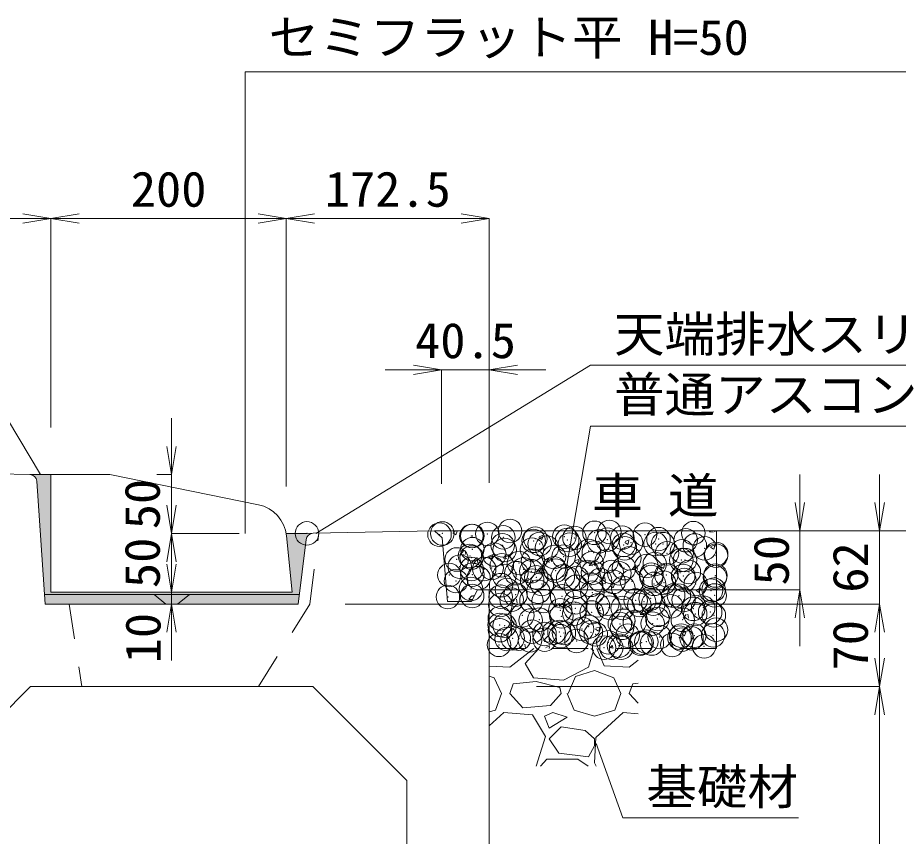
# Model space of a CAD drawing. Units: millimetres at full size. Extents: x 164402 to 209100, y 872507 to 885397.
# Drawn here: x 188430 to 189179, y 882695 to 883391 of the extents above; entities that cross this region are included whole.
import ezdxf
from ezdxf.enums import TextEntityAlignment as Align

# ---------------------------------------------------------------- set-up
doc = ezdxf.new("R2010")
doc.units = ezdxf.units.MM
doc.header["$LTSCALE"] = 40
doc.header["$PDMODE"] = 32
doc.header["$PDSIZE"] = 20
doc.linetypes.add('USER1', pattern=[1.35, 0.75, -0.6])
for name, color, linetype, lineweight in [('0_2', 7, 'Continuous', 13), ('ハッチング', 7, 'Continuous', 5), ('作業エリア', 11, 'Continuous', 13), ('寸法線', 7, 'Continuous', 13), ('排水孔', 7, 'USER1', 9), ('本体', 2, 'Continuous', 13), ('補助線', 8, 'Continuous', 13)]:
    doc.layers.add(name, color=color, linetype=linetype, lineweight=lineweight)
doc.styles.add('ＭＳ 明朝', font='')
doc.styles.get('ＭＳ 明朝').set_extended_font_data('MS Mincho')

# ---------------------------------------------------------------- blocks, each defined once
blk = doc.blocks.new('open_arrow')
at = {"color": 0, "linetype": 'Continuous', "lineweight": -2}
blk.add_lwpolyline([(7.5, 1.25), (0, 0), (7.5, -1.25)], dxfattribs=at)
blk = doc.blocks.new('filled_arrow')
at = {"color": 0, "linetype": 'Continuous', "lineweight": -2}
blk.add_solid([(7.5, 1.25), (0, 0), (7.5, -1.25)], dxfattribs=at)

msp = doc.modelspace()

# ---------------------------------------------------------------- hatches: boundary and pattern name
at = {"layer": 'ハッチング'}
msp.add_hatch(color=8, dxfattribs=at).paths.add_polyline_path([(188668.53, 882892.29), (188675.38, 882947.13, -0.3733), (188681.22, 882952.39), (188676.02, 882952.29), (188658.46, 882952.29, -0.01699), (188658.73, 882950.27), (188663.53, 882902.29), (188458.53, 882902.29), (188458.53, 883002.29), (188440.53, 883002.39, -0.38923), (188446.4, 882996.8), (188453.53, 882892.29)])

# ---------------------------------------------------------------- linework, layer by layer
at = {"layer": '0_2'}
for p, q in [((188440.53, 883002.39), (188458.53, 883002.29)), ((188676.03, 882952.29), (188658.46, 882952.29)), ((188681.22, 882952.39), (188676.03, 882952.29)), ((188784.53, 882954.39), (188790.53, 882954.5)), ((188790.53, 882954.5), (189061.03, 882954.5))]:
    msp.add_line(p, q, dxfattribs=at)
at = {"layer": '0_2', "linetype": 'USER1', "lineweight": 5}
for p, q in [((188831.03, 882904.5), (189024.03, 882904.5)), ((188831.03, 882854.5), (189024.03, 882854.5))]:
    msp.add_line(p, q, dxfattribs=at)
at = {"layer": 'ハッチング'}
for p, q in [((188800.07, 882952.84), (188802.6, 882951.14)), ((188800.37, 882953.49), (188802.82, 882954.43)), ((188802.67, 882951.11), (188803.7, 882954.18)), ((189018.12, 882953.6), (189018.88, 882954.5)), ((189018.12, 882953.59), (189021.16, 882953.32)), ((189022.73, 882953.61), (189022.56, 882954.5)), ((188873.08, 882948.77), (188875.61, 882947.07)), ((188873.38, 882949.42), (188876.93, 882950.79)), ((188875.68, 882947.04), (188876.71, 882950.11)), ((188946.09, 882944.7), (188948.61, 882943)), ((188946.38, 882945.35), (188949.94, 882946.72)), ((188948.69, 882942.97), (188949.72, 882946.04)), ((188806.55, 882934.52), (188809, 882937.44)), ((188811.15, 882934.53), (188810.57, 882937.71)), ((189019.09, 882940.63), (189021.62, 882938.93)), ((189019.39, 882941.28), (189022.94, 882942.65)), ((189021.69, 882938.91), (189022.72, 882941.98)), ((188806.55, 882934.5), (188809.58, 882934.24)), ((188816.25, 882927.56), (188820.21, 882931.68)), ((188821.2, 882926.91), (188820.63, 882931.73)), ((188830.4, 882932.39), (188832.92, 882930.68)), ((188830.69, 882933.04), (188834.25, 882934.4)), ((188833, 882930.66), (188834.03, 882933.73)), ((188842.98, 882931.32), (188846.02, 882931.05)), ((188842.99, 882931.33), (188845.44, 882934.25)), ((188847.59, 882931.34), (188847, 882934.52)), ((188879.42, 882928.14), (188881.87, 882931.06)), ((188884.03, 882928.15), (188883.44, 882931.34)), ((188903.7, 882928.97), (188907.25, 882930.33)), ((188906, 882926.59), (188907.03, 882929.66)), ((188816.57, 882926.9), (188821.09, 882926.2)), ((188870.47, 882919.15), (188874.43, 882923.28)), ((188875.41, 882918.5), (188874.85, 882923.33)), ((188879.42, 882928.13), (188882.46, 882927.86)), ((188903.4, 882928.32), (188905.93, 882926.61)), ((188915.86, 882924.96), (188918.31, 882927.87)), ((188915.86, 882924.94), (188918.89, 882924.68)), ((188920.46, 882924.96), (188919.88, 882928.15)), ((188952.3, 882921.77), (188954.75, 882924.69)), ((188952.3, 882921.75), (188955.33, 882921.49)), ((188956.9, 882921.78), (188956.31, 882924.96)), ((188976.41, 882924.25), (188978.94, 882922.55)), ((188976.7, 882924.9), (188980.26, 882926.27)), ((188979.01, 882922.52), (188980.04, 882925.59)), ((188988.73, 882918.58), (188991.18, 882921.5)), ((188993.34, 882918.59), (188992.75, 882921.77)), ((188861.01, 882912.58), (188864.57, 882913.95)), ((188870.78, 882918.49), (188875.3, 882917.79)), ((188924.69, 882910.74), (188928.64, 882914.87)), ((188929.63, 882910.09), (188929.07, 882914.92)), ((188988.73, 882918.57), (188991.77, 882918.3)), ((188860.72, 882911.93), (188863.25, 882910.23)), ((188863.32, 882910.2), (188864.35, 882913.27)), ((188925, 882910.08), (188929.52, 882909.38)), ((188933.73, 882907.87), (188936.25, 882906.16)), ((188934.02, 882908.52), (188937.58, 882909.88)), ((188936.33, 882906.14), (188937.36, 882909.21)), ((188980.98, 882904.5), (188982.86, 882906.46)), ((188983.51, 882904.5), (188983.28, 882906.51)), ((188813.6, 882896.31), (188816.05, 882899.23)), ((188817.86, 882898.17), (188817.61, 882899.5)), ((188978.9, 882902.34), (188980.98, 882904.5)), ((188979.21, 882901.67), (188983.73, 882900.97)), ((188983.84, 882901.68), (188983.51, 882904.5)), ((189006.73, 882903.8), (189009.26, 882902.09)), ((189007.03, 882904.45), (189007.17, 882904.5)), ((189007.17, 882904.5), (189010.58, 882905.81)), ((189009.33, 882902.07), (189010.15, 882904.5)), ((189010.15, 882904.5), (189010.36, 882905.14)), ((188813.6, 882896.29), (188816.63, 882896.03)), ((188850.03, 882893.12), (188852.48, 882896.04)), ((188850.03, 882893.11), (188853.07, 882892.84)), ((188854.64, 882893.13), (188854.05, 882896.31)), ((188886.47, 882889.93), (188888.92, 882892.85)), ((188891.08, 882889.94), (188890.49, 882893.13)), ((188891.04, 882891.48), (188893.57, 882889.78)), ((188891.34, 882892.13), (188894.89, 882893.5)), ((188893.64, 882889.75), (188894.67, 882892.82)), ((188886.47, 882889.92), (188889.51, 882889.65)), ((188922.91, 882886.74), (188925.36, 882889.66)), ((188922.91, 882886.73), (188925.94, 882886.46)), ((188927.51, 882886.75), (188926.93, 882889.94)), ((188959.35, 882883.56), (188961.79, 882886.48)), ((188963.95, 882883.57), (188963.36, 882886.75)), ((188964.05, 882887.41), (188966.58, 882885.71)), ((188964.34, 882888.06), (188967.9, 882889.43)), ((188966.65, 882885.68), (188967.68, 882888.75)), ((188848.65, 882875.75), (188852.21, 882877.11)), ((188959.34, 882883.54), (188962.38, 882883.28)), ((188995.78, 882880.37), (188998.23, 882883.29)), ((188995.78, 882880.35), (188998.82, 882880.09)), ((189000.39, 882880.38), (188999.8, 882883.56)), ((188848.36, 882875.1), (188850.89, 882873.39)), ((188850.96, 882873.37), (188851.99, 882876.44)), ((188921.37, 882871.03), (188923.89, 882869.32)), ((188921.66, 882871.68), (188925.22, 882873.04)), ((188923.97, 882869.3), (188925, 882872.37)), ((188994.67, 882867.61), (188998.22, 882868.98)), ((188877.21, 882861.26), (188881.16, 882865.38)), ((188882.15, 882860.61), (188881.58, 882865.43)), ((188994.37, 882866.96), (188996.9, 882865.26)), ((188996.97, 882865.23), (188998, 882868.3)), ((188848.37, 882838.74), (188868.77, 882854.5)), ((188857.08, 882854.91), (188859.53, 882857.83)), ((188857.08, 882854.89), (188860.12, 882854.63)), ((188861.69, 882854.92), (188861.1, 882858.1)), ((188861.58, 882841.79), (188873.02, 882854.5)), ((188877.52, 882860.6), (188882.04, 882859.9)), ((188878.68, 882854.64), (188878.89, 882854.5)), ((188878.98, 882855.29), (188882.53, 882856.66)), ((188881.82, 882854.5), (188882.31, 882855.98)), ((188895.85, 882854.5), (188895.97, 882854.64)), ((188897.61, 882854.5), (188897.54, 882854.91)), ((188917.26, 882854.5), (188919.49, 882852.96)), ((188922.42, 882854.5), (188928.63, 882839.75)), ((188933.01, 882854.5), (188935.38, 882856.97)), ((188936.09, 882854.5), (188935.8, 882857.02)), ((188919.49, 882852.96), (188915.43, 882838.74)), ((188831.03, 882839.56), (188848.37, 882838.74)), ((188868.69, 882829.59), (188861.58, 882841.79)), ((188928.63, 882839.75), (188949.97, 882838.74)), ((188949.97, 882838.74), (188957.48, 882844.54)), ((188915.43, 882838.74), (188894.09, 882827.56)), ((188904.25, 882830.61), (188920.51, 882835.69)), ((188920.51, 882835.69), (188936.76, 882829.59)), ((188831.03, 882831.14), (188835.16, 882829.59)), ((188835.16, 882829.59), (188841.26, 882816.39)), ((188848.37, 882816.39), (188851.42, 882824.51)), ((188870.72, 882826.55), (188851.42, 882824.51)), ((188894.09, 882827.56), (188868.69, 882829.59)), ((188891.04, 882821.47), (188870.72, 882826.55)), ((188898.15, 882816.39), (188904.25, 882830.61)), ((188936.76, 882829.59), (188942.86, 882816.39)), ((188949.97, 882816.39), (188953.02, 882824.51)), ((188957.48, 882824.98), (188953.02, 882824.51)), ((188892.06, 882816.39), (188891.04, 882821.47)), ((188836.18, 882802.16), (188841.26, 882816.39)), ((188859.55, 882804.19), (188848.37, 882816.39)), ((188892.06, 882816.39), (188882.91, 882806.23)), ((188897.14, 882816.39), (188903.23, 882802.16)), ((188937.78, 882802.16), (188942.86, 882816.39)), ((188957.48, 882808.2), (188949.97, 882816.39)), ((188831.03, 882800.65), (188836.18, 882802.16)), ((188882.91, 882806.23), (188859.55, 882804.19)), ((188903.23, 882802.16), (188920.51, 882797.08)), ((188920.51, 882797.08), (188937.78, 882802.16)), ((188843.29, 882800.13), (188831.03, 882788.93)), ((188867.67, 882798.1), (188843.29, 882800.13)), ((188878.85, 882779.81), (188867.67, 882798.1)), ((188884.95, 882800.13), (188877.83, 882797.08)), ((188877.83, 882797.08), (188881.9, 882786.92)), ((188881.9, 882786.92), (188897.14, 882796.07)), ((188897.14, 882796.07), (188884.95, 882800.13)), ((188944.89, 882800.13), (188921.52, 882778.79)), ((188957.48, 882799.08), (188944.89, 882800.13)), ((188892.06, 882787.94), (188881.9, 882777.78)), ((188912.38, 882784.89), (188892.06, 882787.94)), ((188870.75, 882754.49), (188878.85, 882779.81)), ((188920.51, 882777.78), (188912.38, 882784.89)), ((188881.9, 882777.78), (188890.03, 882765.59)), ((188915.43, 882762.54), (188920.51, 882771.68)), ((188921.52, 882778.79), (188920.51, 882757.46)), ((188920.51, 882771.68), (188920.51, 882777.78)), ((188890.03, 882765.59), (188915.43, 882762.54)), ((188874.46, 882754.49), (188879.87, 882760.51)), ((188879.87, 882760.51), (188906.28, 882760.51)), ((188906.28, 882760.51), (188914.96, 882754.49)), ((188920.51, 882757.46), (188921.75, 882754.49))]:
    msp.add_line(p, q, dxfattribs=at)
for p in [(188788.72, 882951.23), (188791.17, 882952.24), (188815.83, 882950.09), (188816.66, 882950.18), (188829.38, 882951.86), (188842.95, 882948.94), (188848.62, 882954.39), (188894.77, 882949.55), (188920.42, 882952.8), (188933.01, 882953.54), (188963.33, 882951.22), (189004.44, 882952.56), (188842.3, 882942.16), (188868.68, 882945.97), (188870.07, 882947.8), (188873.76, 882943.37), (188897.19, 882946.65), (188899.29, 882942.79), (188903.39, 882948.46), (188924.31, 882945.51), (188931.38, 882947.01), (188944.09, 882948.68), (188945.18, 882942.39), (188951.42, 882944.36), (188972.27, 882943.27), (188974.81, 882947.47), (188978.54, 882943.21), (188997.93, 882946.53), (189005.66, 882942.07), (188816.64, 882938.91), (188835.25, 882934.35), (188844.13, 882938.29), (188867.34, 882938.58), (188880.05, 882940.25), (188915.56, 882937.3), (188919.81, 882935.89), (188946.19, 882939.7), (188982.05, 882935.4), (188994.77, 882937.08), (189014.01, 882939.61), (189023.84, 882934.78), (188803.3, 882930.15), (188814.51, 882933.2), (188816.01, 882931.82), (188856.31, 882927.13), (188868.07, 882929.06), (188885.93, 882932.22), (188894.15, 882932.64), (188918.01, 882926.97), (188930.73, 882928.65), (188949.97, 882931.18), (188971.66, 882926.36), (188994.21, 882929.7), (188997.32, 882929.61), (189023.7, 882933.42), (188805.94, 882924.13), (188816.02, 882922), (188826.68, 882922.05), (188833.06, 882922.98), (188841.68, 882925.25), (188860.18, 882921.84), (188866.69, 882920.22), (188885.93, 882922.75), (188887.3, 882920.69), (188914.41, 882919.55), (188919.19, 882918.98), (188934.96, 882919.53), (188945.57, 882922.79), (188964.58, 882924.61), (189000.64, 882919.58), (188797.05, 882916.96), (188802.65, 882911.79), (188816.65, 882917.31), (188821.89, 882914.32), (188843.77, 882916.16), (188853.97, 882918.54), (188867.45, 882912.15), (188870.89, 882915.01), (188893.53, 882915.72), (188898.01, 882913.87), (188905.33, 882914.44), (188925.12, 882912.72), (188941.53, 882918.4), (188952.24, 882911.58), (188968.65, 882917.26), (188968.69, 882915.37), (188981.4, 882917.04), (188995.77, 882916.11), (188996.7, 882912.7), (189022.89, 882914.96), (189023.08, 882916.51), (188815.4, 882905.09), (188841.06, 882908.34), (188846.08, 882904.27), (188875.71, 882909.35), (188904.65, 882906.94), (188917.37, 882908.61), (188936.6, 882911.14), (188944.96, 882905.87), (188971.04, 882909.45), (188979.36, 882910.43), (189006.48, 882909.29), (189021.74, 882904.47), (188795.83, 882898.31), (188816.46, 882899.18), (188840.61, 882898.51), (188853.33, 882900.18), (188872.57, 882902.71), (188892.91, 882898.81), (188918.57, 882902.07), (188968.04, 882897.01), (188987.28, 882899.54), (188992.11, 882899.39), (189019.36, 882903.76), (189022.47, 882899.6), (188840.44, 882891.43), (188850.07, 882896.02), (188866.83, 882895.24), (188877.19, 882894.87), (188904.31, 882893.72), (188923.24, 882891.11), (188931.43, 882892.58), (188932.86, 882889.21), (188944.34, 882888.96), (188955.32, 882895.33), (188958.54, 882891.43), (188962.49, 882894.3), (188970.42, 882892.54), (188985.66, 882890.29), (188996.08, 882895.79), (189012.78, 882889.14), (188859.2, 882882.68), (188891.28, 882886.9), (188892.29, 882881.9), (188903.24, 882884.13), (188904, 882888.58), (188917.95, 882885.15), (188974.66, 882883.15), (189004.29, 882888.23), (189006, 882883.73), (189018.72, 882885.4), (189021.85, 882882.69), (188839.83, 882874.52), (188839.96, 882880.14), (188843.98, 882873.96), (188866.21, 882878.33), (188873.61, 882879.04), (188941.96, 882875.3), (188945.03, 882878.06), (188954.68, 882876.97), (188969.8, 882875.63), (188973.92, 882879.5), (188995.46, 882878.88), (188840.18, 882870.06), (188867.3, 882868.91), (188877.92, 882866.87), (188885.78, 882867.89), (188890.64, 882868.54), (188894.41, 882867.77), (188909.88, 882871.07), (188915.41, 882872.98), (188917.34, 882868.24), (188921.53, 882866.62), (188943.72, 882872.05), (189023.69, 882870.45), (188845.84, 882862.64), (188850.89, 882863.23), (188856.16, 882862.8), (188865.59, 882861.41), (188878.01, 882862.09), (188891.68, 882864.99), (188905.13, 882860.94), (188932.24, 882859.8), (188948.65, 882865.47), (188960.55, 882859.47), (188964.43, 882860.28), (188975.77, 882864.33), (188992.64, 882863.69), (188994.06, 882865.37), (188994.85, 882861.97), (189002.89, 882863.18), (189005.35, 882865.37), (189021.23, 882865.78), (188839.21, 882857.61), (188928.6, 882855.26), (188934.81, 882855.2), (188941.31, 882856.93), (188943.1, 882855.14), (188959.36, 882858.65), (188969.19, 882858.72), (188986.48, 882857.51), (189013.6, 882856.36)]:
    msp.add_point(p, dxfattribs=at)
at = {"layer": '作業エリア'}
msp.add_point((188676.03, 882952.29), dxfattribs=at)
at = {"layer": '寸法線'}
for p, q in [((188291.03, 883219.86), (188458.53, 883219.86)), ((188458.53, 883042.29), (188458.53, 883219.86)), ((188458.53, 883219.86), (188658.46, 883219.86)), ((188458.53, 883042.29), (188458.53, 883219.86)), ((188658.46, 882992.29), (188658.46, 883219.86)), ((188658.46, 883219.86), (188831.03, 883219.86)), ((188658.46, 882992.29), (188658.46, 883219.86)), ((188831.03, 882995.29), (188831.03, 883219.86)), ((188742.53, 883091.23), (188879.03, 883091.23)), ((188790.53, 882994.5), (188790.53, 883091.23)), ((188831.03, 882995.29), (188831.03, 883091.23)), ((188561.02, 883050.29), (188561.02, 882904.29)), ((188548.53, 883002.29), (188561.02, 883002.29)), ((188561.02, 883000.29), (188561.02, 882902.29)), ((189094.96, 882856.5), (189094.96, 883002.5)), ((189162.75, 882844.29), (189162.75, 883002.5)), ((188618.46, 882952.29), (188561.02, 882952.29)), ((188618.46, 882952.29), (188561.02, 882952.29)), ((188830.53, 882954.5), (189094.96, 882954.5)), ((188830.53, 882954.5), (189242.75, 882954.5)), ((188830.53, 882954.5), (189162.75, 882954.5)), ((188561.02, 882950.29), (188561.02, 882844.29)), ((188561.02, 882902.29), (188524.14, 882902.29)), ((188561.02, 882902.29), (188552.28, 882902.29)), ((188871.03, 882904.5), (189094.96, 882904.5)), ((188561.02, 882892.29), (188601.02, 882892.29)), ((188708.53, 882892.29), (189162.75, 882892.29)), ((188871.03, 882892.29), (189162.75, 882892.29)), ((189162.75, 882822.29), (189162.75, 882892.29)), ((188871.03, 882822.29), (189162.75, 882822.29)), ((188871.03, 882822.29), (189162.75, 882822.29)), ((189162.75, 882422.29), (189162.75, 882822.29))]:
    msp.add_line(p, q, dxfattribs=at)
at = {"layer": '寸法線', "lineweight": 9}
for points in [[(188623.41, 882952.21), (188623.41, 883344.52), (189310.27, 883344.52)], [(188683.62, 882952.35), (188916.98, 883095.28), (189278.12, 883095.28)]]:
    msp.add_lwpolyline(points, dxfattribs=at)
at = {"layer": '寸法線'}
for points in [[(188449.53, 883002.34), (188356.46, 883158.14), (188164.86, 883158.14)], [(188896.98, 882924.97), (188916.98, 883043.51), (189195.66, 883043.51)], [(188921.86, 882773.73), (188944.4, 882710.57), (189093.66, 882710.57)]]:
    msp.add_lwpolyline(points, dxfattribs=at)
at = {"layer": '排水孔'}
for p, q in [((188678.53, 882892.29), (188686.05, 882952.49)), ((188474.03, 882892.29), (188484.8, 882822.29)), ((188634.91, 882822.29), (188678.53, 882892.29))]:
    msp.add_line(p, q, dxfattribs=at)
at = {"layer": '本体', "lineweight": 20}
for p, q in [((188440.53, 883002.39), (188337.52, 883004.39)), ((188453.53, 882892.29), (188446.4, 882996.8)), ((188458.53, 883002.29), (188458.53, 882902.29)), ((188458.53, 883002.29), (188508.53, 883002.29)), ((188508.53, 883002.29), (188634.84, 882976.68)), ((188681.22, 882952.39), (188784.53, 882954.39)), ((188658.73, 882950.27), (188663.53, 882902.29)), ((188675.38, 882947.13), (188668.53, 882892.29)), ((188669.53, 882900.29), (188452.98, 882900.29)), ((188458.53, 882902.29), (188663.53, 882902.29)), ((188831.03, 882352.29), (188831.03, 882904.5)), ((188668.53, 882892.29), (188453.53, 882892.29)), ((188361.03, 882742.29), (188441.03, 882822.29)), ((188681.03, 882822.29), (188441.03, 882822.29)), ((188681.03, 882822.29), (188761.03, 882742.29)), ((188761.03, 882516.32), (188761.03, 882742.29))]:
    msp.add_line(p, q, dxfattribs=at)
at = {"layer": '本体'}
for p, q in [((188784.53, 882954.39), (188791.02, 882948.52)), ((188791.02, 882948.52), (188795.53, 882894.5)), ((188816.03, 882894.5), (188821.03, 882904.5)), ((188821.03, 882904.5), (188831.03, 882904.5)), ((188795.53, 882894.5), (188816.03, 882894.5))]:
    msp.add_line(p, q, dxfattribs=at)
at = {"layer": '本体', "color": 7, "linetype": 'USER1', "lineweight": 9}
for p, q in [((188546.25, 882900.29), (188556.03, 882892.29)), ((188566.03, 882892.29), (188576.25, 882900.29))]:
    msp.add_line(p, q, dxfattribs=at)
at = {"layer": '本体', "lineweight": 20}
for centre, radius, start, end in [((188440.41, 882996.39), 6, 3.90049, 88.89119), ((188628.88, 882947.28), 30, 5.71059, 78.54125), ((188681.34, 882946.39), 6, 91.10881, 172.87498)]:
    msp.add_arc(centre, radius, start, end, dxfattribs=at)
at = {"layer": '補助線'}
msp.add_line((189024.03, 882854.5), (189024.03, 882954.5), dxfattribs=at)

# ---------------------------------------------------------------- block references
at = {"layer": '寸法線'}
for p, xscale, yscale, rotation in [((188458.53, 883219.86), 3.2, 3.2, 180), ((188658.46, 883219.86), 3.2, 3.2, 180), ((188831.03, 883219.86), 3.2, 3.2, 180), ((188790.53, 883091.23), 3.2, 3.2, 180), ((188561.02, 883002.29), 3.2, 3.2, 90), ((188449.53, 883002.34), 0.16, 0.16, 120.9), ((188561.02, 882952.29), 3.2, 3.2, 90), ((189094.96, 882954.5), 3.2, 3.2, 90), ((189162.75, 882954.5), 3.2, 3.2, 90), ((188561.02, 882952.29), 3.2, 3.2, 270), ((188561.02, 882902.29), 3.2, 3.2, 90), ((188561.02, 882902.29), 3.2, 3.2, 90), ((188896.98, 882924.97), 0.16, 0.16, 80.4), ((189094.96, 882904.5), 3.2, 3.2, 270), ((188561.02, 882892.29), 3.2, 3.2, 270), ((189162.75, 882892.29), 3.2, 3.2, 270), ((189162.75, 882892.29), 3.2, 3.2, 270), ((189162.75, 882822.29), 3.2, 3.2, 90), ((189162.75, 882822.29), 3.2, 3.2, 270), ((188921.86, 882773.73), 0.16, 0.16, 289.6)]:
    msp.add_blockref('open_arrow', p, dxfattribs=dict(at, xscale=xscale, yscale=yscale, rotation=rotation))
at = {"layer": '寸法線', "xscale": 3.2, "yscale": 3.2}
for p in [(188458.53, 883219.86), (188658.46, 883219.86), (188831.03, 883091.23)]:
    msp.add_blockref('open_arrow', p, dxfattribs=at)
at = {"layer": '寸法線', "lineweight": 9, "xscale": 0.133, "yscale": 0.133}
for p, rotation in [((188623.41, 882952.21), 90), ((188683.62, 882952.35), 31.5)]:
    msp.add_blockref('filled_arrow', p, dxfattribs=dict(at, rotation=rotation))

# ---------------------------------------------------------------- texts
at = {"layer": '0_2', "style": 'ＭＳ 明朝', "width": 1.05}
msp.add_text('車 道', height=30.02, dxfattribs=at).set_placement((188918.35, 882960.42), align=Align.BOTTOM_LEFT)
at = {"layer": '寸法線', "style": 'ＭＳ 明朝', "width": 1.05}
msp.add_text('セミフラット平 H=50', height=30.02, dxfattribs=at).set_placement((188643.41, 883349.86), align=Align.BOTTOM_LEFT)
for s, p in [('200', (188558.49, 883244.86)), ('172.5', (188744.74, 883244.86)), ('40.5', (188810.78, 883116.23))]:
    msp.add_text(s, height=30.02, dxfattribs=at).set_placement(p, align=Align.MIDDLE_CENTER)
for s, p in [('天端排水スリット', (188936.98, 883136.59)), ('普通アスコン', (188936.98, 883085.34)), ('基礎材', (188964.4, 882752.05))]:
    msp.add_text(s, height=30.02, dxfattribs=at).set_placement(p, align=Align.TOP_LEFT)
for s, p in [('50', (188536.02, 882977.29)), ('50', (188536.02, 882927.29)), ('50', (189070.57, 882929.5)), ('62', (189137.75, 882923.39)), ('10', (188536.62, 882863.36)), ('70', (189137.75, 882857.29))]:
    msp.add_text(s, height=30.02, rotation=90, dxfattribs=at).set_placement(p, align=Align.MIDDLE_CENTER)

doc.saveas('drawing.dxf')
